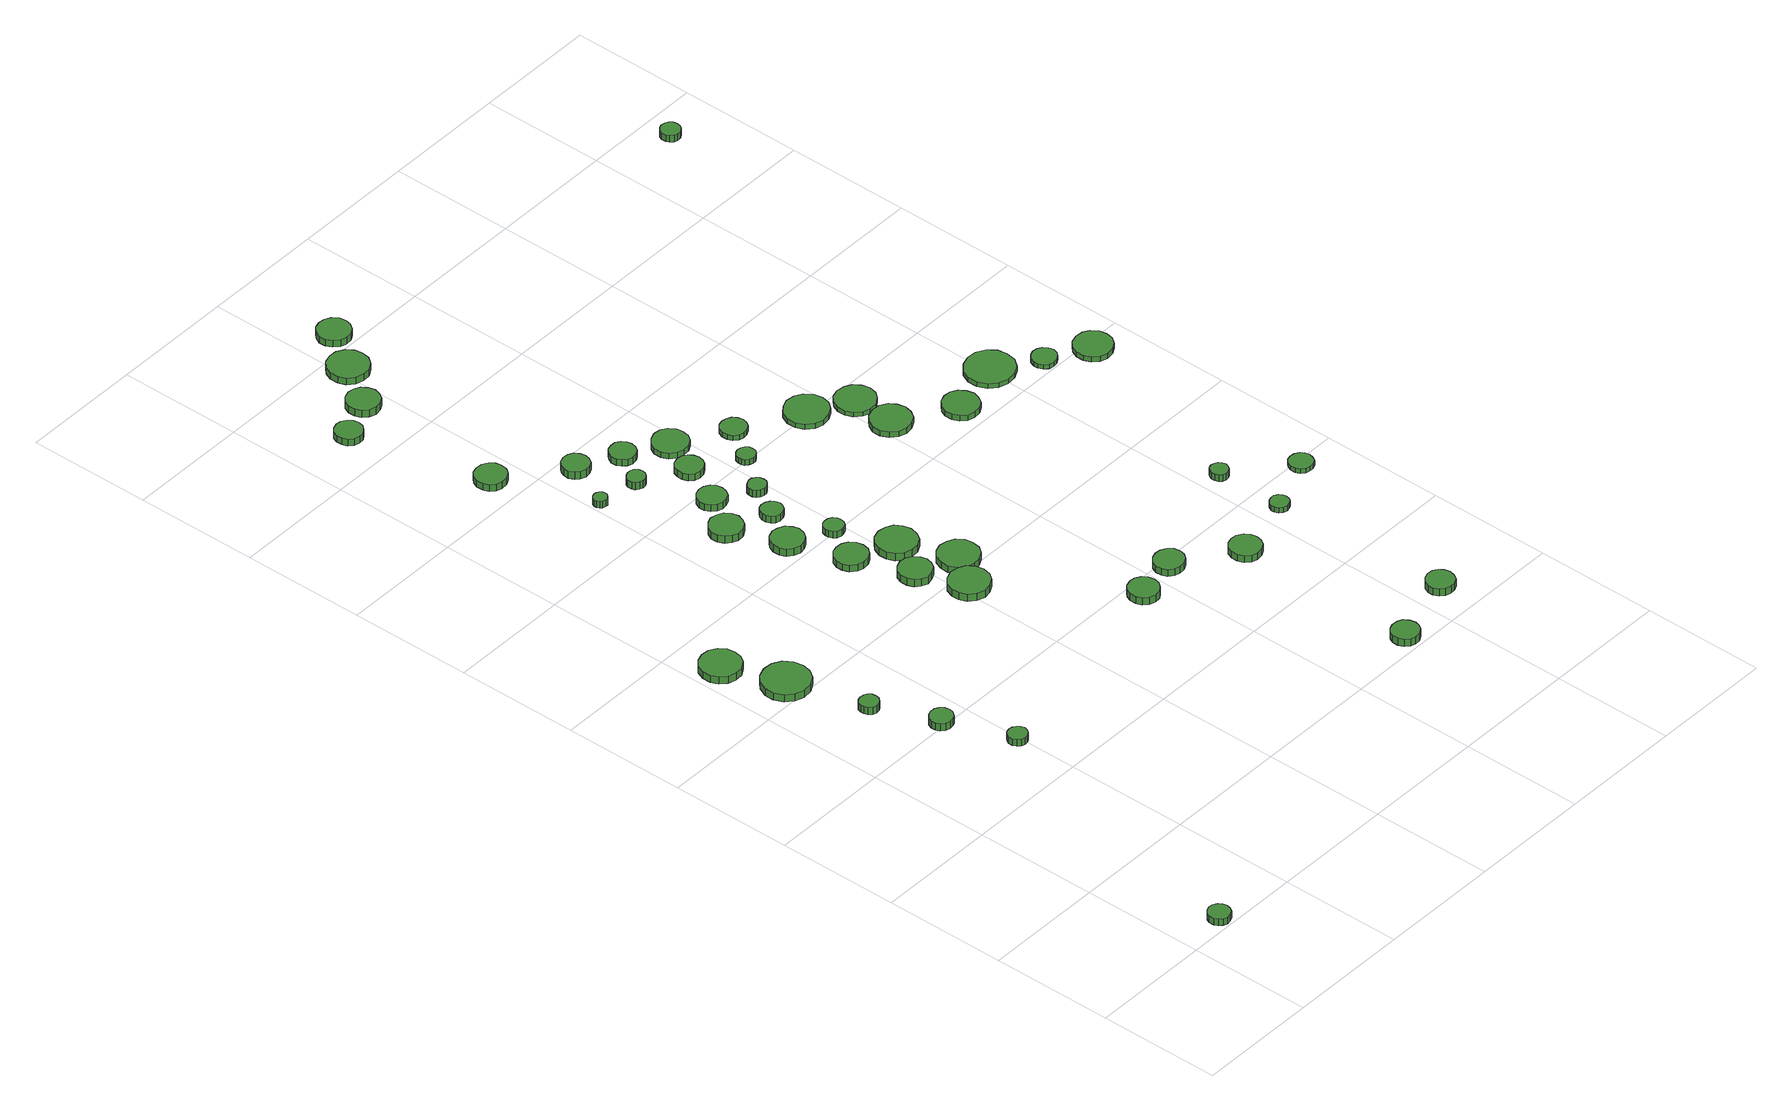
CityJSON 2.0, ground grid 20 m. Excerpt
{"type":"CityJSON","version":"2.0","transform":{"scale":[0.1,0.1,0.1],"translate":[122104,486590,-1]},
"CityObjects":{
"tree1":{"type":"SolitaryVegetationObject","attributes":{"function":"something"},"geometry":[{"type":"MultiSurface","lod":"1","boundaries":[[[0,1,2,3,4,5,6,7,8,9,10,11,12,13,14]],[[15,16,17,18,19,20,21,22,23,24,25,26,27,28,29]],[[0,29,28,1]],[[1,28,27,2]],[[2,27,26,3]],[[3,26,25,4]],[[4,25,24,5]],[[5,24,23,6]],[[6,23,22,7]],[[7,22,21,8]],[[8,21,20,9]],[[9,20,19,10]],[[10,19,18,11]],[[11,18,17,12]],[[12,17,16,13]],[[13,16,15,14]],[[14,15,29,0]]]}]},
"tree2":{"type":"SolitaryVegetationObject","attributes":{"function":"something"},"geometry":[{"type":"MultiSurface","lod":"1","boundaries":[[[30,31,32,33,34,35,36,37,38,39,40,41,42,43,44]],[[45,46,47,48,49,50,51,52,53,54,55,56,57,58,59]],[[30,59,58,31]],[[31,58,57,32]],[[32,57,56,33]],[[33,56,55,34]],[[34,55,54,35]],[[35,54,53,36]],[[36,53,52,37]],[[37,52,51,38]],[[38,51,50,39]],[[39,50,49,40]],[[40,49,48,41]],[[41,48,47,42]],[[42,47,46,43]],[[43,46,45,44]],[[44,45,59,30]]]}]},
"tree3":{"type":"SolitaryVegetationObject","attributes":{"function":"something"},"geometry":[{"type":"MultiSurface","lod":"1","boundaries":[[[60,61,62,63,64,65,66,67,68,69,70,71,72,73,74]],[[75,76,77,78,79,80,81,82,83,84,85,86,87,88,89]],[[60,89,88,61]],[[61,88,87,62]],[[62,87,86,63]],[[63,86,85,64]],[[64,85,84,65]],[[65,84,83,66]],[[66,83,82,67]],[[67,82,81,68]],[[68,81,80,69]],[[69,80,79,70]],[[70,79,78,71]],[[71,78,77,72]],[[72,77,76,73]],[[73,76,75,74]],[[74,75,89,60]]]}]},
"tree4":{"type":"SolitaryVegetationObject","attributes":{"function":"something"},"geometry":[{"type":"MultiSurface","lod":"1","boundaries":[[[90,91,92,93,94,95,96,97,98,99,100,101,102,103,104]],[[105,106,107,108,109,110,111,112,113,114,115,116,117,118,119]],[[90,119,118,91]],[[91,118,117,92]],[[92,117,116,93]],[[93,116,115,94]],[[94,115,114,95]],[[95,114,113,96]],[[96,113,112,97]],[[97,112,111,98]],[[98,111,110,99]],[[99,110,109,100]],[[100,109,108,101]],[[101,108,107,102]],[[102,107,106,103]],[[103,106,105,104]],[[104,105,119,90]]]}]},
"tree5":{"type":"SolitaryVegetationObject","attributes":{"function":"something"},"geometry":[{"type":"MultiSurface","lod":"1","boundaries":[[[120,121,122,123,124,125,126,127,128,129,130,131,132,133,134]],[[135,136,137,138,139,140,141,142,143,144,145,146,147,148,149]],[[120,149,148,121]],[[121,148,147,122]],[[122,147,146,123]],[[123,146,145,124]],[[124,145,144,125]],[[125,144,143,126]],[[126,143,142,127]],[[127,142,141,128]],[[128,141,140,129]],[[129,140,139,130]],[[130,139,138,131]],[[131,138,137,132]],[[132,137,136,133]],[[133,136,135,134]],[[134,135,149,120]]]}]},
"tree6":{"type":"SolitaryVegetationObject","attributes":{"function":"something"},"geometry":[{"type":"MultiSurface","lod":"1","boundaries":[[[150,151,152,153,154,155,156,157,158,159,160,161,162,163,164]],[[165,166,167,168,169,170,171,172,173,174,175,176,177,178,179]],[[150,179,178,151]],[[151,178,177,152]],[[152,177,176,153]],[[153,176,175,154]],[[154,175,174,155]],[[155,174,173,156]],[[156,173,172,157]],[[157,172,171,158]],[[158,171,170,159]],[[159,170,169,160]],[[160,169,168,161]],[[161,168,167,162]],[[162,167,166,163]],[[163,166,165,164]],[[164,165,179,150]]]}]},
"tree7":{"type":"SolitaryVegetationObject","attributes":{"function":"something"},"geometry":[{"type":"MultiSurface","lod":"1","boundaries":[[[180,181,182,183,184,185,186,187,188,189,190,191,192,193,194]],[[195,196,197,198,199,200,201,202,203,204,205,206,207,208,209]],[[180,209,208,181]],[[181,208,207,182]],[[182,207,206,183]],[[183,206,205,184]],[[184,205,204,185]],[[185,204,203,186]],[[186,203,202,187]],[[187,202,201,188]],[[188,201,200,189]],[[189,200,199,190]],[[190,199,198,191]],[[191,198,197,192]],[[192,197,196,193]],[[193,196,195,194]],[[194,195,209,180]]]}]},
"tree8":{"type":"SolitaryVegetationObject","attributes":{"function":"something"},"geometry":[{"type":"MultiSurface","lod":"1","boundaries":[[[210,211,212,213,214,215,216,217,218,219,220,221,222,223,224]],[[225,226,227,228,229,230,231,232,233,234,235,236,237,238,239]],[[210,239,238,211]],[[211,238,237,212]],[[212,237,236,213]],[[213,236,235,214]],[[214,235,234,215]],[[215,234,233,216]],[[216,233,232,217]],[[217,232,231,218]],[[218,231,230,219]],[[219,230,229,220]],[[220,229,228,221]],[[221,228,227,222]],[[222,227,226,223]],[[223,226,225,224]],[[224,225,239,210]]]}]},
"tree9":{"type":"SolitaryVegetationObject","attributes":{"function":"something"},"geometry":[{"type":"MultiSurface","lod":"1","boundaries":[[[240,241,242,243,244,245,246,247,248,249,250,251,252,253,254]],[[255,256,257,258,259,260,261,262,263,264,265,266,267,268,269]],[[240,269,268,241]],[[241,268,267,242]],[[242,267,266,243]],[[243,266,265,244]],[[244,265,264,245]],[[245,264,263,246]],[[246,263,262,247]],[[247,262,261,248]],[[248,261,260,249]],[[249,260,259,250]],[[250,259,258,251]],[[251,258,257,252]],[[252,257,256,253]],[[253,256,255,254]],[[254,255,269,240]]]}]},
"tree10":{"type":"SolitaryVegetationObject","attributes":{"function":"something"},"geometry":[{"type":"MultiSurface","lod":"1","boundaries":[[[270,271,272,273,274,275,276,277,278,279,280,281,282,283,284]],[[285,286,287,288,289,290,291,292,293,294,295,296,297,298,299]],[[270,299,298,271]],[[271,298,297,272]],[[272,297,296,273]],[[273,296,295,274]],[[274,295,294,275]],[[275,294,293,276]],[[276,293,292,277]],[[277,292,291,278]],[[278,291,290,279]],[[279,290,289,280]],[[280,289,288,281]],[[281,288,287,282]],[[282,287,286,283]],[[283,286,285,284]],[[284,285,299,270]]]}]},
"tree11":{"type":"SolitaryVegetationObject","attributes":{"function":"something"},"geometry":[{"type":"MultiSurface","lod":"1","boundaries":[[[300,301,302,303,304,305,306,307,308,309,310,311,312,313,314]],[[315,316,317,318,319,320,321,322,323,324,325,326,327,328,329]],[[300,329,328,301]],[[301,328,327,302]],[[302,327,326,303]],[[303,326,325,304]],[[304,325,324,305]],[[305,324,323,306]],[[306,323,322,307]],[[307,322,321,308]],[[308,321,320,309]],[[309,320,319,310]],[[310,319,318,311]],[[311,318,317,312]],[[312,317,316,313]],[[313,316,315,314]],[[314,315,329,300]]]}]},
"tree12":{"type":"SolitaryVegetationObject","attributes":{"function":"something"},"geometry":[{"type":"MultiSurface","lod":"1","boundaries":[[[330,331,332,333,334,335,336,337,338,339,340,341,342,343,344]],[[345,346,347,348,349,350,351,352,353,354,355,356,357,358,359]],[[330,359,358,331]],[[331,358,357,332]],[[332,357,356,333]],[[333,356,355,334]],[[334,355,354,335]],[[335,354,353,336]],[[336,353,352,337]],[[337,352,351,338]],[[338,351,350,339]],[[339,350,349,340]],[[340,349,348,341]],[[341,348,347,342]],[[342,347,346,343]],[[343,346,345,344]],[[344,345,359,330]]]}]},
"tree13":{"type":"SolitaryVegetationObject","attributes":{"function":"something"},"geometry":[{"type":"MultiSurface","lod":"1","boundaries":[[[360,361,362,363,364,365,366,367,368,369,370,371,372,373,374]],[[375,376,377,378,379,380,381,382,383,384,385,386,387,388,389]],[[360,389,388,361]],[[361,388,387,362]],[[362,387,386,363]],[[363,386,385,364]],[[364,385,384,365]],[[365,384,383,366]],[[366,383,382,367]],[[367,382,381,368]],[[368,381,380,369]],[[369,380,379,370]],[[370,379,378,371]],[[371,378,377,372]],[[372,377,376,373]],[[373,376,375,374]],[[374,375,389,360]]]}]},
"tree14":{"type":"SolitaryVegetationObject","attributes":{"function":"something"},"geometry":[{"type":"MultiSurface","lod":"1","boundaries":[[[390,391,392,393,394,395,396,397,398,399,400,401,402,403,404]],[[405,406,407,408,409,410,411,412,413,414,415,416,417,418,419]],[[390,419,418,391]],[[391,418,417,392]],[[392,417,416,393]],[[393,416,415,394]],[[394,415,414,395]],[[395,414,413,396]],[[396,413,412,397]],[[397,412,411,398]],[[398,411,410,399]],[[399,410,409,400]],[[400,409,408,401]],[[401,408,407,402]],[[402,407,406,403]],[[403,406,405,404]],[[404,405,419,390]]]}]},
"tree15":{"type":"SolitaryVegetationObject","attributes":{"function":"something"},"geometry":[{"type":"MultiSurface","lod":"1","boundaries":[[[420,421,422,423,424,425,426,427,428,429,430,431,432,433,434]],[[435,436,437,438,439,440,441,442,443,444,445,446,447,448,449]],[[420,449,448,421]],[[421,448,447,422]],[[422,447,446,423]],[[423,446,445,424]],[[424,445,444,425]],[[425,444,443,426]],[[426,443,442,427]],[[427,442,441,428]],[[428,441,440,429]],[[429,440,439,430]],[[430,439,438,431]],[[431,438,437,432]],[[432,437,436,433]],[[433,436,435,434]],[[434,435,449,420]]]}]},
"tree16":{"type":"SolitaryVegetationObject","attributes":{"function":"something"},"geometry":[{"type":"MultiSurface","lod":"1","boundaries":[[[450,451,452,453,454,455,456,457,458,459,460,461,462,463,464]],[[465,466,467,468,469,470,471,472,473,474,475,476,477,478,479]],[[450,479,478,451]],[[451,478,477,452]],[[452,477,476,453]],[[453,476,475,454]],[[454,475,474,455]],[[455,474,473,456]],[[456,473,472,457]],[[457,472,471,458]],[[458,471,470,459]],[[459,470,469,460]],[[460,469,468,461]],[[461,468,467,462]],[[462,467,466,463]],[[463,466,465,464]],[[464,465,479,450]]]}]},
"tree17":{"type":"SolitaryVegetationObject","attributes":{"function":"something"},"geometry":[{"type":"MultiSurface","lod":"1","boundaries":[[[480,481,482,483,484,485,486,487,488,489,490,491,492,493,494]],[[495,496,497,498,499,500,501,502,503,504,505,506,507,508,509]],[[480,509,508,481]],[[481,508,507,482]],[[482,507,506,483]],[[483,506,505,484]],[[484,505,504,485]],[[485,504,503,486]],[[486,503,502,487]],[[487,502,501,488]],[[488,501,500,489]],[[489,500,499,490]],[[490,499,498,491]],[[491,498,497,492]],[[492,497,496,493]],[[493,496,495,494]],[[494,495,509,480]]]}]},
"tree18":{"type":"SolitaryVegetationObject","attributes":{"function":"something"},"geometry":[{"type":"MultiSurface","lod":"1","boundaries":[[[510,511,512,513,514,515,516,517,518,519,520,521,522,523,524]],[[525,526,527,528,529,530,531,532,533,534,535,536,537,538,539]],[[510,539,538,511]],[[511,538,537,512]],[[512,537,536,513]],[[513,536,535,514]],[[514,535,534,515]],[[515,534,533,516]],[[516,533,532,517]],[[517,532,531,518]],[[518,531,530,519]],[[519,530,529,520]],[[520,529,528,521]],[[521,528,527,522]],[[522,527,526,523]],[[523,526,525,524]],[[524,525,539,510]]]}]},
"tree19":{"type":"SolitaryVegetationObject","attributes":{"function":"something"},"geometry":[{"type":"MultiSurface","lod":"1","boundaries":[[[540,541,542,543,544,545,546,547,548,549,550,551,552,553,554]],[[555,556,557,558,559,560,561,562,563,564,565,566,567,568,569]],[[540,569,568,541]],[[541,568,567,542]],[[542,567,566,543]],[[543,566,565,544]],[[544,565,564,545]],[[545,564,563,546]],[[546,563,562,547]],[[547,562,561,548]],[[548,561,560,549]],[[549,560,559,550]],[[550,559,558,551]],[[551,558,557,552]],[[552,557,556,553]],[[553,556,555,554]],[[554,555,569,540]]]}]},
"tree20":{"type":"SolitaryVegetationObject","attributes":{"function":"something"},"geometry":[{"type":"MultiSurface","lod":"1","boundaries":[[[570,571,572,573,574,575,576,577,578,579,580,581,582,583,584]],[[585,586,587,588,589,590,591,592,593,594,595,596,597,598,599]],[[570,599,598,571]],[[571,598,597,572]],[[572,597,596,573]],[[573,596,595,574]],[[574,595,594,575]],[[575,594,593,576]],[[576,593,592,577]],[[577,592,591,578]],[[578,591,590,579]],[[579,590,589,580]],[[580,589,588,581]],[[581,588,587,582]],[[582,587,586,583]],[[583,586,585,584]],[[584,585,599,570]]]}]},
"tree21":{"type":"SolitaryVegetationObject","attributes":{"function":"something"},"geometry":[{"type":"MultiSurface","lod":"1","boundaries":[[[600,601,602,603,604,605,606,607,608,609,610,611,612,613,614]],[[615,616,617,618,619,620,621,622,623,624,625,626,627,628,629]],[[600,629,628,601]],[[601,628,627,602]],[[602,627,626,603]],[[603,626,625,604]],[[604,625,624,605]],[[605,624,623,606]],[[606,623,622,607]],[[607,622,621,608]],[[608,621,620,609]],[[609,620,619,610]],[[610,619,618,611]],[[611,618,617,612]],[[612,617,616,613]],[[613,616,615,614]],[[614,615,629,600]]]}]},
"tree22":{"type":"SolitaryVegetationObject","attributes":{"function":"something"},"geometry":[{"type":"MultiSurface","lod":"1","boundaries":[[[630,631,632,633,634,635,636,637,638,639,640,641,642,643,644]],[[645,646,647,648,649,650,651,652,653,654,655,656,657,658,659]],[[630,659,658,631]],[[631,658,657,632]],[[632,657,656,633]],[[633,656,655,634]],[[634,655,654,635]],[[635,654,653,636]],[[636,653,652,637]],[[637,652,651,638]],[[638,651,650,639]],[[639,650,649,640]],[[640,649,648,641]],[[641,648,647,642]],[[642,647,646,643]],[[643,646,645,644]],[[644,645,659,630]]]}]},
"tree23":{"type":"SolitaryVegetationObject","attributes":{"function":"something"},"geometry":[{"type":"MultiSurface","lod":"1","boundaries":[[[660,661,662,663,664,665,666,667,668,669,670,671,672,673,674]],[[675,676,677,678,679,680,681,682,683,684,685,686,687,688,689]],[[660,689,688,661]],[[661,688,687,662]],[[662,687,686,663]],[[663,686,685,664]],[[664,685,684,665]],[[665,684,683,666]],[[666,683,682,667]],[[667,682,681,668]],[[668,681,680,669]],[[669,680,679,670]],[[670,679,678,671]],[[671,678,677,672]],[[672,677,676,673]],[[673,676,675,674]],[[674,675,689,660]]]}]},
"tree24":{"type":"SolitaryVegetationObject","attributes":{"function":"something"},"geometry":[{"type":"MultiSurface","lod":"1","boundaries":[[[690,691,692,693,694,695,696,697,698,699,700,701,702,703,704]],[[705,706,707,708,709,710,711,712,713,714,715,716,717,718,719]],[[690,719,718,691]],[[691,718,717,692]],[[692,717,716,693]],[[693,716,715,694]],[[694,715,714,695]],[[695,714,713,696]],[[696,713,712,697]],[[697,712,711,698]],[[698,711,710,699]],[[699,710,709,700]],[[700,709,708,701]],[[701,708,707,702]],[[702,707,706,703]],[[703,706,705,704]],[[704,705,719,690]]]}]},
"tree25":{"type":"SolitaryVegetationObject","attributes":{"function":"something"},"geometry":[{"type":"MultiSurface","lod":"1","boundaries":[[[720,721,722,723,724,725,726,727,728,729,730,731,732,733,734]],[[735,736,737,738,739,740,741,742,743,744,745,746,747,748,749]],[[720,749,748,721]],[[721,748,747,722]],[[722,747,746,723]],[[723,746,745,724]],[[724,745,744,725]],[[725,744,743,726]],[[726,743,742,727]],[[727,742,741,728]],[[728,741,740,729]],[[729,740,739,730]],[[730,739,738,731]],[[731,738,737,732]],[[732,737,736,733]],[[733,736,735,734]],[[734,735,749,720]]]}]},
"tree26":{"type":"SolitaryVegetationObject","attributes":{"function":"something"},"geometry":[{"type":"MultiSurface","lod":"1","boundaries":[[[750,751,752,753,754,755,756,757,758,759,760,761,762,763,764]],[[765,766,767,768,769,770,771,772,773,774,775,776,777,778,779]],[[750,779,778,751]],[[751,778,777,752]],[[752,777,776,753]],[[753,776,775,754]],[[754,775,774,755]],[[755,774,773,756]],[[756,773,772,757]],[[757,772,771,758]],[[758,771,770,759]],[[759,770,769,760]],[[760,769,768,761]],[[761,768,767,762]],[[762,767,766,763]],[[763,766,765,764]],[[764,765,779,750]]]}]},
"tree27":{"type":"SolitaryVegetationObject","attributes":{"function":"something"},"geometry":[{"type":"MultiSurface","lod":"1","boundaries":[[[780,781,782,783,784,785,786,787,788,789,790,791,792,793,794]],[[795,796,797,798,799,800,801,802,803,804,805,806,807,808,809]],[[780,809,808,781]],[[781,808,807,782]],[[782,807,806,783]],[[783,806,805,784]],[[784,805,804,785]],[[785,804,803,786]],[[786,803,802,787]],[[787,802,801,788]],[[788,801,800,789]],[[789,800,799,790]],[[790,799,798,791]],[[791,798,797,792]],[[792,797,796,793]],[[793,796,795,794]],[[794,795,809,780]]]}]},
"tree28":{"type":"SolitaryVegetationObject","attributes":{"function":"something"},"geometry":[{"type":"MultiSurface","lod":"1","boundaries":[[[810,811,812,813,814,815,816,817,818,819,820,821,822,823,824]],[[825,826,827,828,829,830,831,832,833,834,835,836,837,838,839]],[[810,839,838,811]],[[811,838,837,812]],[[812,837,836,813]],[[813,836,835,814]],[[814,835,834,815]],[[815,834,833,816]],[[816,833,832,817]],[[817,832,831,818]],[[818,831,830,819]],[[819,830,829,820]],[[820,829,828,821]],[[821,828,827,822]],[[822,827,826,823]],[[823,826,825,824]],[[824,825,839,810]]]}]},
"tree29":{"type":"SolitaryVegetationObject","attributes":{"function":"something"},"geometry":[{"type":"MultiSurface","lod":"1","boundaries":[[[840,841,842,843,844,845,846,847,848,849,850,851,852,853,854]],[[855,856,857,858,859,860,861,862,863,864,865,866,867,868,869]],[[840,869,868,841]],[[841,868,867,842]],[[842,867,866,843]],[[843,866,865,844]],[[844,865,864,845]],[[845,864,863,846]],[[846,863,862,847]],[[847,862,861,848]],[[848,861,860,849]],[[849,860,859,850]],[[850,859,858,851]],[[851,858,857,852]],[[852,857,856,853]],[[853,856,855,854]],[[854,855,869,840]]]}]},
"tree30":{"type":"SolitaryVegetationObject","attributes":{"function":"something"},"geometry":[{"type":"MultiSurface","lod":"1","boundaries":[[[870,871,872,873,874,875,876,877,878,879,880,881,882,883,884]],[[885,886,887,888,889,890,891,892,893,894,895,896,897,898,899]],[[870,899,898,871]],[[871,898,897,872]],[[872,897,896,873]],[[873,896,895,874]],[[874,895,894,875]],[[875,894,893,876]],[[876,893,892,877]],[[877,892,891,878]],[[878,891,890,879]],[[879,890,889,880]],[[880,889,888,881]],[[881,888,887,882]],[[882,887,886,883]],[[883,886,885,884]],[[884,885,899,870]]]}]},
"tree31":{"type":"SolitaryVegetationObject","attributes":{"function":"something"},"geometry":[{"type":"MultiSurface","lod":"1","boundaries":[[[900,901,902,903,904,905,906,907,908,909,910,911,912,913,914]],[[915,916,917,918,919,920,921,922,923,924,925,926,927,928,929]],[[900,929,928,901]],[[901,928,927,902]],[[902,927,926,903]],[[903,926,925,904]],[[904,925,924,905]],[[905,924,923,906]],[[906,923,922,907]],[[907,922,921,908]],[[908,921,920,909]],[[909,920,919,910]],[[910,919,918,911]],[[911,918,917,912]],[[912,917,916,913]],[[913,916,915,914]],[[914,915,929,900]]]}]},
"tree32":{"type":"SolitaryVegetationObject","attributes":{"function":"something"},"geometry":[{"type":"MultiSurface","lod":"1","boundaries":[[[930,931,932,933,934,935,936,937,938,939,940,941,942,943,944]],[[945,946,947,948,949,950,951,952,953,954,955,956,957,958,959]],[[930,959,958,931]],[[931,958,957,932]],[[932,957,956,933]],[[933,956,955,934]],[[934,955,954,935]],[[935,954,953,936]],[[936,953,952,937]],[[937,952,951,938]],[[938,951,950,939]],[[939,950,949,940]],[[940,949,948,941]],[[941,948,947,942]],[[942,947,946,943]],[[943,946,945,944]],[[944,945,959,930]]]}]},
"tree33":{"type":"SolitaryVegetationObject","attributes":{"function":"something"},"geometry":[{"type":"MultiSurface","lod":"1","boundaries":[[[960,961,962,963,964,965,966,967,968,969,970,971,972,973,974]],[[975,976,977,978,979,980,981,982,983,984,985,986,987,988,989]],[[960,989,988,961]],[[961,988,987,962]],[[962,987,986,963]],[[963,986,985,964]],[[964,985,984,965]],[[965,984,983,966]],[[966,983,982,967]],[[967,982,981,968]],[[968,981,980,969]],[[969,980,979,970]],[[970,979,978,971]],[[971,978,977,972]],[[972,977,976,973]],[[973,976,975,974]],[[974,975,989,960]]]}]},
"tree34":{"type":"SolitaryVegetationObject","attributes":{"function":"something"},"geometry":[{"type":"MultiSurface","lod":"1","boundaries":[[[990,991,992,993,994,995,996,997,998,999,1000,1001,1002,1003,1004]],[[1005,1006,1007,1008,1009,1010,1011,1012,1013,1014,1015,1016,1017,1018,1019]],[[990,1019,1018,991]],[[991,1018,1017,992]],[[992,1017,1016,993]],[[993,1016,1015,994]],[[994,1015,1014,995]],[[995,1014,1013,996]],[[996,1013,1012,997]],[[997,1012,1011,998]],[[998,1011,1010,999]],[[999,1010,1009,1000]],[[1000,1009,1008,1001]],[[1001,1008,1007,1002]],[[1002,1007,1006,1003]],[[1003,1006,1005,1004]],[[1004,1005,1019,990]]]}]},
"tree35":{"type":"SolitaryVegetationObject","attributes":{"function":"something"},"geometry":[{"type":"MultiSurface","lod":"1","boundaries":[[[1020,1021,1022,1023,1024,1025,1026,1027,1028,1029,1030,1031,1032,1033,1034]],[[1035,1036,1037,1038,1039,1040,1041,1042,1043,1044,1045,1046,1047,1048,1049]],[[1020,1049,1048,1021]],[[1021,1048,1047,1022]],[[1022,1047,1046,1023]],[[1023,1046,1045,1024]],[[1024,1045,1044,1025]],[[1025,1044,1043,1026]],[[1026,1043,1042,1027]],[[1027,1042,1041,1028]],[[1028,1041,1040,1029]],[[1029,1040,1039,1030]],[[1030,1039,1038,1031]],[[1031,1038,1037,1032]],[[1032,1037,1036,1033]],[[1033,1036,1035,1034]],[[1034,1035,1049,1020]]]}]},
"tree36":{"type":"SolitaryVegetationObject","attributes":{"function":"something"},"geometry":[{"type":"MultiSurface","lod":"1","boundaries":[[[1050,1051,1052,1053,1054,1055,1056,1057,1058,1059,1060,1061,1062,1063,1064]],[[1065,1066,1067,1068,1069,1070,1071,1072,1073,1074,1075,1076,1077,1078,1079]],[[1050,1079,1078,1051]],[[1051,1078,1077,1052]],[[1052,1077,1076,1053]],[[1053,1076,1075,1054]],[[1054,1075,1074,1055]],[[1055,1074,1073,1056]],[[1056,1073,1072,1057]],[[1057,1072,1071,1058]],[[1058,1071,1070,1059]],[[1059,1070,1069,1060]],[[1060,1069,1068,1061]],[[1061,1068,1067,1062]],[[1062,1067,1066,1063]],[[1063,1066,1065,1064]],[[1064,1065,1079,1050]]]}]},
"tree37":{"type":"SolitaryVegetationObject","attributes":{"function":"something"},"geometry":[{"type":"MultiSurface","lod":"1","boundaries":[[[1080,1081,1082,1083,1084,1085,1086,1087,1088,1089,1090,1091,1092,1093,1094]],[[1095,1096,1097,1098,1099,1100,1101,1102,1103,1104,1105,1106,1107,1108,1109]],[[1080,1109,1108,1081]],[[1081,1108,1107,1082]],[[1082,1107,1106,1083]],[[1083,1106,1105,1084]],[[1084,1105,1104,1085]],[[1085,1104,1103,1086]],[[1086,1103,1102,1087]],[[1087,1102,1101,1088]],[[1088,1101,1100,1089]],[[1089,1100,1099,1090]],[[1090,1099,1098,1091]],[[1091,1098,1097,1092]],[[1092,1097,1096,1093]],[[1093,1096,1095,1094]],[[1094,1095,1109,1080]]]}]},
"tree38":{"type":"SolitaryVegetationObject","attributes":{"function":"something"},"geometry":[{"type":"MultiSurface","lod":"1","boundaries":[[[1110,1111,1112,1113,1114,1115,1116,1117,1118,1119,1120,1121,1122,1123,1124]],[[1125,1126,1127,1128,1129,1130,1131,1132,1133,1134,1135,1136,1137,1138,1139]],[[1110,1139,1138,1111]],[[1111,1138,1137,1112]],[[1112,1137,1136,1113]],[[1113,1136,1135,1114]],[[1114,1135,1134,1115]],[[1115,1134,1133,1116]],[[1116,1133,1132,1117]],[[1117,1132,1131,1118]],[[1118,1131,1130,1119]],[[1119,1130,1129,1120]],[[1120,1129,1128,1121]],[[1121,1128,1127,1122]],[[1122,1127,1126,1123]],[[1123,1126,1125,1124]],[[1124,1125,1139,1110]]]}]},
"tree39":{"type":"SolitaryVegetationObject","attributes":{"function":"something"},"geometry":[{"type":"MultiSurface","lod":"1","boundaries":[[[1140,1141,1142,1143,1144,1145,1146,1147,1148,1149,1150,1151,1152,1153,1154]],[[1155,1156,1157,1158,1159,1160,1161,1162,1163,1164,1165,1166,1167,1168,1169]],[[1140,1169,1168,1141]],[[1141,1168,1167,1142]],[[1142,1167,1166,1143]],[[1143,1166,1165,1144]],[[1144,1165,1164,1145]],[[1145,1164,1163,1146]],[[1146,1163,1162,1147]],[[1147,1162,1161,1148]],[[1148,1161,1160,1149]],[[1149,1160,1159,1150]],[[1150,1159,1158,1151]],[[1151,1158,1157,1152]],[[1152,1157,1156,1153]],[[1153,1156,1155,1154]],[[1154,1155,1169,1140]]]}]},
"tree40":{"type":"SolitaryVegetationObject","attributes":{"function":"something"},"geometry":[{"type":"MultiSurface","lod":"1","boundaries":[[[1170,1171,1172,1173,1174,1175,1176,1177,1178,1179,1180,1181,1182,1183,1184]],[[1185,1186,1187,1188,1189,1190,1191,1192,1193,1194,1195,1196,1197,1198,1199]],[[1170,1199,1198,1171]],[[1171,1198,1197,1172]],[[1172,1197,1196,1173]],[[1173,1196,1195,1174]],[[1174,1195,1194,1175]],[[1175,1194,1193,1176]],[[1176,1193,1192,1177]],[[1177,1192,1191,1178]],[[1178,1191,1190,1179]],[[1179,1190,1189,1180]],[[1180,1189,1188,1181]],[[1181,1188,1187,1182]],[[1182,1187,1186,1183]],[[1183,1186,1185,1184]],[[1184,1185,1199,1170]]]}]},
"tree41":{"type":"SolitaryVegetationObject","attributes":{"function":"something"},"geometry":[{"type":"MultiSurface","lod":"1","boundaries":[[[1200,1201,1202,1203,1204,1205,1206,1207,1208,1209,1210,1211,1212,1213,1214]],[[1215,1216,1217,1218,1219,1220,1221,1222,1223,1224,1225,1226,1227,1228,1229]],[[1200,1229,1228,1201]],[[1201,1228,1227,1202]],[[1202,1227,1226,1203]],[[1203,1226,1225,1204]],[[1204,1225,1224,1205]],[[1205,1224,1223,1206]],[[1206,1223,1222,1207]],[[1207,1222,1221,1208]],[[1208,1221,1220,1209]],[[1209,1220,1219,1210]],[[1210,1219,1218,1211]],[[1211,1218,1217,1212]],[[1212,1217,1216,1213]],[[1213,1216,1215,1214]],[[1214,1215,1229,1200]]]}]},
"tree42":{"type":"SolitaryVegetationObject","attributes":{"function":"something"},"geometry":[{"type":"MultiSurface","lod":"1","boundaries":[[[1230,1231,1232,1233,1234,1235,1236,1237,1238,1239,1240,1241,1242,1243,1244]],[[1245,1246,1247,1248,1249,1250,1251,1252,1253,1254,1255,1256,1257,1258,1259]],[[1230,1259,1258,1231]],[[1231,1258,1257,1232]],[[1232,1257,1256,1233]],[[1233,1256,1255,1234]],[[1234,1255,1254,1235]],[[1235,1254,1253,1236]],[[1236,1253,1252,1237]],[[1237,1252,1251,1238]],[[1238,1251,1250,1239]],[[1239,1250,1249,1240]],[[1240,1249,1248,1241]],[[1241,1248,1247,1242]],[[1242,1247,1246,1243]],[[1243,1246,1245,1244]],[[1244,1245,1259,1230]]]}]},
"tree43":{"type":"SolitaryVegetationObject","attributes":{"function":"something"},"geometry":[{"type":"MultiSurface","lod":"1","boundaries":[[[1260,1261,1262,1263,1264,1265,1266,1267,1268,1269,1270,1271,1272,1273,1274]],[[1275,1276,1277,1278,1279,1280,1281,1282,1283,1284,1285,1286,1287,1288,1289]],[[1260,1289,1288,1261]],[[1261,1288,1287,1262]],[[1262,1287,1286,1263]],[[1263,1286,1285,1264]],[[1264,1285,1284,1265]],[[1265,1284,1283,1266]],[[1266,1283,1282,1267]],[[1267,1282,1281,1268]],[[1268,1281,1280,1269]],[[1269,1280,1279,1270]],[[1270,1279,1278,1271]],[[1271,1278,1277,1272]],[[1272,1277,1276,1273]],[[1273,1276,1275,1274]],[[1274,1275,1289,1260]]]}]},
"tree44":{"type":"SolitaryVegetationObject","attributes":{"function":"something"},"geometry":[{"type":"MultiSurface","lod":"1","boundaries":[[[1290,1291,1292,1293,1294,1295,1296,1297,1298,1299,1300,1301,1302,1303,1304]],[[1305,1306,1307,1308,1309,1310,1311,1312,1313,1314,1315,1316,1317,1318,1319]],[[1290,1319,1318,1291]],[[1291,1318,1317,1292]],[[1292,1317,1316,1293]],[[1293,1316,1315,1294]],[[1294,1315,1314,1295]],[[1295,1314,1313,1296]],[[1296,1313,1312,1297]],[[1297,1312,1311,1298]],[[1298,1311,1310,1299]],[[1299,1310,1309,1300]],[[1300,1309,1308,1301]],[[1301,1308,1307,1302]],[[1302,1307,1306,1303]],[[1303,1306,1305,1304]],[[1304,1305,1319,1290]]]}]},
"tree45":{"type":"SolitaryVegetationObject","attributes":{"function":"something"},"geometry":[{"type":"MultiSurface","lod":"1","boundaries":[[[1320,1321,1322,1323,1324,1325,1326,1327,1328,1329,1330,1331,1332,1333,1334]],[[1335,1336,1337,1338,1339,1340,1341,1342,1343,1344,1345,1346,1347,1348,1349]],[[1320,1349,1348,1321]],[[1321,1348,1347,1322]],[[1322,1347,1346,1323]],[[1323,1346,1345,1324]],[[1324,1345,1344,1325]],[[1325,1344,1343,1326]],[[1326,1343,1342,1327]],[[1327,1342,1341,1328]],[[1328,1341,1340,1329]],[[1329,1340,1339,1330]],[[1330,1339,1338,1331]],[[1331,1338,1337,1332]],[[1332,1337,1336,1333]],[[1333,1336,1335,1334]],[[1334,1335,1349,1320]]]}]},
"tree46":{"type":"SolitaryVegetationObject","attributes":{"function":"something"},"geometry":[{"type":"MultiSurface","lod":"1","boundaries":[[[1350,1351,1352,1353,1354,1355,1356,1357,1358,1359,1360,1361,1362,1363,1364]],[[1365,1366,1367,1368,1369,1370,1371,1372,1373,1374,1375,1376,1377,1378,1379]],[[1350,1379,1378,1351]],[[1351,1378,1377,1352]],[[1352,1377,1376,1353]],[[1353,1376,1375,1354]],[[1354,1375,1374,1355]],[[1355,1374,1373,1356]],[[1356,1373,1372,1357]],[[1357,1372,1371,1358]],[[1358,1371,1370,1359]],[[1359,1370,1369,1360]],[[1360,1369,1368,1361]],[[1361,1368,1367,1362]],[[1362,1367,1366,1363]],[[1363,1366,1365,1364]],[[1364,1365,1379,1350]]]}]}
},
"vertices":[
[95,22,18],[93,29,18],[89,35,18],[82,39,18],[75,40,18],[68,37,18],[63,32,18],[60,26,18],[60,18,18],[63,12,18],[68,7,18],[75,4,18],[82,5,18],[89,9,18],[93,15,18],[93,15,6],[89,9,6],[82,5,6],[75,4,6],[68,7,6],[63,12,6],[60,18,6],[60,26,6],[63,32,6],[68,37,6],[75,40,6],[82,39,6],[89,35,6],[93,29,6],[95,22,6],
[67,919,27],[65,932,27],[57,943,27],[45,950,27],[32,951,27],[19,947,27],[9,938,27],[4,926,27],[4,912,27],[9,900,27],[19,891,27],[32,887,27],[45,888,27],[57,895,27],[65,906,27],[65,906,14],[57,895,14],[45,888,14],[32,887,14],[19,891,14],[9,900,14],[4,912,14],[4,926,14],[9,938,14],[19,947,14],[32,951,14],[45,950,14],[57,943,14],[65,932,14],[67,919,14],
[107,825,27],[104,841,27],[95,854,27],[81,862,27],[65,863,27],[50,858,27],[39,848,27],[32,833,27],[32,818,27],[39,803,27],[50,793,27],[65,788,27],[81,789,27],[95,797,27],[104,810,27],[104,810,14],[95,797,14],[81,789,14],[65,788,14],[50,793,14],[39,803,14],[32,818,14],[32,833,14],[39,848,14],[50,858,14],[65,863,14],[81,862,14],[95,854,14],[104,841,14],[107,825,14],
[123,703,26],[122,709,26],[118,714,26],[113,717,26],[106,718,26],[100,716,26],[95,712,26],[93,706,26],[93,700,26],[95,694,26],[100,689,26],[106,687,26],[113,688,26],[118,691,26],[122,697,26],[122,697,13],[118,691,13],[113,688,13],[106,687,13],[100,689,13],[95,694,13],[93,700,13],[93,706,13],[95,712,13],[100,716,13],[106,718,13],[113,717,13],[118,714,13],[122,709,13],[123,703,13],
[165,600,29],[163,608,29],[158,614,29],[152,618,29],[144,618,29],[137,616,29],[131,611,29],[128,604,29],[128,596,29],[131,589,29],[137,584,29],[144,582,29],[152,583,29],[158,586,29],[163,593,29],[163,593,16],[158,586,16],[152,583,16],[144,582,16],[137,584,16],[131,589,16],[128,596,16],[128,604,16],[131,611,16],[137,616,16],[144,618,16],[152,618,16],[158,614,16],[163,608,16],[165,600,16],
[200,490,32],[198,496,32],[194,501,32],[189,504,32],[183,505,32],[176,503,32],[172,499,32],[169,493,32],[169,487,32],[172,481,32],[176,476,32],[183,474,32],[189,475,32],[194,478,32],[198,483,32],[198,483,20],[194,478,20],[189,475,20],[183,474,20],[176,476,20],[172,481,20],[169,487,20],[169,493,20],[172,499,20],[176,503,20],[183,505,20],[189,504,20],[194,501,20],[198,496,20],[200,490,20],
[172,1444,27],[170,1454,27],[164,1462,27],[155,1467,27],[144,1468,27],[134,1465,27],[127,1458,27],[123,1449,27],[123,1438,27],[127,1429,27],[134,1422,27],[144,1419,27],[155,1420,27],[164,1425,27],[170,1433,27],[170,1433,15],[164,1425,15],[155,1420,15],[144,1419,15],[134,1422,15],[127,1429,15],[123,1438,15],[123,1449,15],[127,1458,15],[134,1465,15],[144,1468,15],[155,1467,15],[164,1462,15],[170,1454,15],[172,1444,15],
[114,1662,27],[112,1671,27],[106,1678,27],[99,1683,27],[90,1684,27],[81,1681,27],[74,1675,27],[71,1667,27],[71,1658,27],[74,1649,27],[81,1643,27],[90,1640,27],[99,1641,27],[106,1646,27],[112,1653,27],[112,1653,15],[106,1646,15],[99,1641,15],[90,1640,15],[81,1643,15],[74,1649,15],[71,1658,15],[71,1667,15],[74,1675,15],[81,1681,15],[90,1684,15],[99,1683,15],[106,1678,15],[112,1671,15],[114,1662,15],
[221,1292,26],[220,1296,26],[217,1300,26],[213,1302,26],[209,1303,26],[204,1301,26],[201,1298,26],[199,1294,26],[199,1290,26],[201,1285,26],[204,1282,26],[209,1281,26],[213,1281,26],[217,1284,26],[220,1287,26],[220,1287,14],[217,1284,14],[213,1281,14],[209,1281,14],[204,1282,14],[201,1285,14],[199,1290,14],[199,1294,14],[201,1298,14],[204,1301,14],[209,1303,14],[213,1302,14],[217,1300,14],[220,1296,14],[221,1292,14],
[305,1114,26],[302,1125,26],[296,1134,26],[286,1139,26],[275,1141,26],[265,1137,26],[257,1130,26],[252,1120,26],[252,1109,26],[257,1099,26],[265,1092,26],[275,1088,26],[286,1089,26],[296,1095,26],[302,1104,26],[302,1104,13],[296,1095,13],[286,1089,13],[275,1088,13],[265,1092,13],[257,1099,13],[252,1109,13],[252,1120,13],[257,1130,13],[265,1137,13],[275,1141,13],[286,1139,13],[296,1134,13],[302,1125,13],[305,1114,13],
[339,1029,26],[336,1039,26],[330,1048,26],[320,1053,26],[310,1055,26],[299,1051,26],[291,1044,26],[287,1034,26],[287,1023,26],[291,1013,26],[299,1006,26],[310,1002,26],[320,1004,26],[330,1009,26],[336,1018,26],[336,1018,13],[330,1009,13],[320,1004,13],[310,1002,13],[299,1006,13],[291,1013,13],[287,1023,13],[287,1034,13],[291,1044,13],[299,1051,13],[310,1055,13],[320,1053,13],[330,1048,13],[336,1039,13],[339,1029,13],
[370,936,26],[368,947,26],[361,956,26],[352,961,26],[341,962,26],[331,959,26],[322,951,26],[318,941,26],[318,931,26],[322,921,26],[331,913,26],[341,910,26],[352,911,26],[361,916,26],[368,925,26],[368,925,14],[361,916,14],[352,911,14],[341,910,14],[331,913,14],[322,921,14],[318,931,14],[318,941,14],[322,951,14],[331,959,14],[341,962,14],[352,961,14],[361,956,14],[368,947,14],[370,936,14],
[404,845,27],[401,855,27],[395,864,27],[385,870,27],[374,871,27],[364,867,27],[356,860,27],[352,850,27],[352,839,27],[356,829,27],[364,822,27],[374,818,27],[385,820,27],[395,825,27],[401,834,27],[401,834,14],[395,825,14],[385,820,14],[374,818,14],[364,822,14],[356,829,14],[352,839,14],[352,850,14],[356,860,14],[364,867,14],[374,871,14],[385,870,14],[395,864,14],[401,855,14],[404,845,14],
[438,768,28],[435,781,28],[427,792,28],[415,798,28],[402,800,28],[389,795,28],[379,786,28],[374,774,28],[374,761,28],[379,749,28],[389,740,28],[402,735,28],[415,737,28],[427,744,28],[435,754,28],[435,754,15],[427,744,15],[415,737,15],[402,735,15],[389,740,15],[379,749,15],[374,761,15],[374,774,15],[379,786,15],[389,795,15],[402,800,15],[415,798,15],[427,792,15],[435,781,15],[438,768,15],
[269,1369,24],[267,1378,24],[262,1386,24],[254,1390,24],[245,1391,24],[236,1388,24],[230,1382,24],[226,1374,24],[226,1365,24],[230,1357,24],[236,1351,24],[245,1348,24],[254,1349,24],[262,1353,24],[267,1361,24],[267,1361,11],[262,1353,11],[254,1349,11],[245,1348,11],[236,1351,11],[230,1357,11],[226,1365,11],[226,1374,11],[230,1382,11],[236,1388,11],[245,1391,11],[254,1390,11],[262,1386,11],[267,1378,11],[269,1369,11],
[294,1284,25],[293,1290,25],[289,1295,25],[284,1298,25],[278,1298,25],[272,1296,25],[267,1292,25],[265,1287,25],[265,1280,25],[267,1275,25],[272,1271,25],[278,1269,25],[284,1270,25],[289,1273,25],[293,1278,25],[293,1278,12],[289,1273,12],[284,1270,12],[278,1269,12],[272,1271,12],[267,1275,12],[265,1280,12],[265,1287,12],[267,1292,12],[272,1296,12],[278,1298,12],[284,1298,12],[289,1295,12],[293,1290,12],[294,1284,12],
[184,1691,28],[181,1701,28],[175,1710,28],[166,1715,28],[155,1717,28],[144,1713,28],[136,1706,28],[132,1696,28],[132,1685,28],[136,1675,28],[144,1668,28],[155,1664,28],[166,1666,28],[175,1671,28],[181,1680,28],[181,1680,15],[175,1671,15],[166,1666,15],[155,1664,15],[144,1668,15],[136,1675,15],[132,1685,15],[132,1696,15],[136,1706,15],[144,1713,15],[155,1717,15],[166,1715,15],[175,1710,15],[181,1701,15],[184,1691,15],
[340,1174,24],[338,1184,24],[333,1191,24],[324,1196,24],[315,1197,24],[306,1194,24],[299,1188,24],[295,1179,24],[295,1170,24],[299,1161,24],[306,1155,24],[315,1152,24],[324,1153,24],[333,1157,24],[338,1165,24],[338,1165,12],[333,1157,12],[324,1153,12],[315,1152,12],[306,1155,12],[299,1161,12],[295,1170,12],[295,1179,12],[299,1188,12],[306,1194,12],[315,1197,12],[324,1196,12],[333,1191,12],[338,1184,12],[340,1174,12],
[366,1088,25],[364,1096,25],[360,1101,25],[354,1105,25],[346,1106,25],[339,1104,25],[334,1099,25],[331,1092,25],[331,1085,25],[334,1078,25],[339,1073,25],[346,1071,25],[354,1072,25],[360,1075,25],[364,1081,25],[364,1081,13],[360,1075,13],[354,1072,13],[346,1071,13],[339,1073,13],[334,1078,13],[331,1085,13],[331,1092,13],[334,1099,13],[339,1104,13],[346,1106,13],[354,1105,13],[360,1101,13],[364,1096,13],[366,1088,13],
[394,998,25],[393,1004,25],[389,1010,25],[383,1013,25],[377,1014,25],[370,1012,25],[365,1007,25],[363,1001,25],[363,995,25],[365,989,25],[370,984,25],[377,982,25],[383,983,25],[389,986,25],[393,992,25],[393,992,13],[389,986,13],[383,983,13],[377,982,13],[370,984,13],[365,989,13],[363,995,13],[363,1001,13],[365,1007,13],[370,1012,13],[377,1014,13],[383,1013,13],[389,1010,13],[393,1004,13],[394,998,13],
[443,908,25],[440,921,25],[433,932,25],[421,938,25],[408,940,25],[395,936,25],[385,927,25],[380,914,25],[380,901,25],[385,889,25],[395,880,25],[408,876,25],[421,877,25],[433,884,25],[440,895,25],[440,895,12],[433,884,12],[421,877,12],[408,876,12],[395,880,12],[385,889,12],[380,901,12],[380,914,12],[385,927,12],[395,936,12],[408,940,12],[421,938,12],[433,932,12],[440,921,12],[443,908,12],
[475,820,26],[473,833,26],[465,844,26],[453,850,26],[440,852,26],[427,848,26],[417,839,26],[412,826,26],[412,813,26],[417,801,26],[427,792,26],[440,788,26],[453,789,26],[465,796,26],[473,806,26],[473,806,14],[465,796,14],[453,789,14],[440,788,14],[427,792,14],[417,801,14],[412,813,14],[412,826,14],[417,839,14],[427,848,14],[440,852,14],[453,850,14],[465,844,14],[473,833,14],[475,820,14],
[333,1337,23],[331,1345,23],[326,1352,23],[319,1357,23],[310,1357,23],[302,1355,23],[296,1349,23],[292,1341,23],[292,1332,23],[296,1325,23],[302,1319,23],[310,1316,23],[319,1317,23],[326,1321,23],[331,1328,23],[331,1328,11],[326,1321,11],[319,1317,11],[310,1316,11],[302,1319,11],[296,1325,11],[292,1332,11],[292,1341,11],[296,1349,11],[302,1355,11],[310,1357,11],[319,1357,11],[326,1352,11],[331,1345,11],[333,1337,11],
[392,1140,25],[391,1147,25],[387,1151,25],[382,1155,25],[376,1155,25],[370,1153,25],[365,1149,25],[363,1144,25],[363,1137,25],[365,1132,25],[370,1128,25],[376,1126,25],[382,1126,25],[387,1130,25],[391,1134,25],[391,1134,12],[387,1130,12],[382,1126,12],[376,1126,12],[370,1128,12],[365,1132,12],[363,1137,12],[363,1144,12],[365,1149,12],[370,1153,12],[376,1155,12],[382,1155,12],[387,1151,12],[391,1147,12],[392,1140,12],
[575,565,31],[573,575,31],[567,583,31],[559,588,31],[549,589,31],[539,586,31],[532,579,31],[528,570,31],[528,560,31],[532,551,31],[539,544,31],[549,541,31],[559,542,31],[567,547,31],[573,555,31],[573,555,18],[567,547,18],[559,542,18],[549,541,18],[539,544,18],[532,551,18],[528,560,18],[528,570,18],[532,579,18],[539,586,18],[549,589,18],[559,588,18],[567,583,18],[573,575,18],[575,565,18],
[372,1244,23],[370,1253,23],[365,1260,23],[357,1265,23],[348,1266,23],[339,1263,23],[332,1257,23],[329,1249,23],[329,1240,23],[332,1231,23],[339,1225,23],[348,1222,23],[357,1223,23],[365,1228,23],[370,1235,23],[370,1235,11],[365,1228,11],[357,1223,11],[348,1222,11],[339,1225,11],[332,1231,11],[329,1240,11],[329,1249,11],[332,1257,11],[339,1263,11],[348,1266,11],[357,1265,11],[365,1260,11],[370,1253,11],[372,1244,11],
[234,1757,29],[232,1770,29],[224,1781,29],[212,1788,29],[199,1789,29],[186,1785,29],[176,1776,29],[171,1764,29],[171,1750,29],[176,1738,29],[186,1729,29],[199,1725,29],[212,1726,29],[224,1733,29],[232,1744,29],[232,1744,17],[224,1733,17],[212,1726,17],[199,1725,17],[186,1729,17],[176,1738,17],[171,1750,17],[171,1764,17],[176,1776,17],[186,1785,17],[199,1789,17],[212,1788,17],[224,1781,17],[232,1770,17],[234,1757,17],
[403,1301,21],[401,1312,21],[394,1322,21],[384,1328,21],[372,1329,21],[361,1325,21],[352,1317,21],[347,1307,21],[347,1295,21],[352,1284,21],[361,1276,21],[372,1273,21],[384,1274,21],[394,1280,21],[401,1289,21],[401,1289,11],[394,1280,11],[384,1274,11],[372,1273,11],[361,1276,11],[352,1284,11],[347,1295,11],[347,1307,11],[352,1317,11],[361,1325,11],[372,1329,11],[384,1328,11],[394,1322,11],[401,1312,11],[403,1301,11],
[438,1200,21],[437,1206,21],[433,1211,21],[428,1214,21],[422,1215,21],[416,1213,21],[411,1209,21],[409,1203,21],[409,1197,21],[411,1192,21],[416,1188,21],[422,1186,21],[428,1186,21],[433,1189,21],[437,1194,21],[437,1194,11],[433,1189,11],[428,1186,11],[422,1186,11],[416,1188,11],[411,1192,11],[409,1197,11],[409,1203,11],[411,1209,11],[416,1213,11],[422,1215,11],[428,1214,11],[433,1211,11],[437,1206,11],[438,1200,11],
[744,220,29],[742,229,29],[737,237,29],[729,241,29],[719,242,29],[711,239,29],[704,233,29],[700,225,29],[700,216,29],[704,207,29],[711,201,29],[719,198,29],[729,199,29],[737,204,29],[742,211,29],[742,211,16],[737,204,16],[729,199,16],[719,198,16],[711,201,16],[704,207,16],[700,216,16],[700,225,16],[704,233,16],[711,239,16],[719,242,16],[729,241,16],[737,237,16],[742,229,16],[744,220,16],
[273,1821,31],[271,1832,31],[264,1841,31],[255,1846,31],[244,1847,31],[234,1844,31],[226,1837,31],[221,1827,31],[221,1816,31],[226,1806,31],[234,1798,31],[244,1795,31],[255,1796,31],[264,1802,31],[271,1811,31],[271,1811,19],[264,1802,19],[255,1796,19],[244,1795,19],[234,1798,19],[226,1806,19],[221,1816,19],[221,1827,19],[226,1837,19],[234,1844,19],[244,1847,19],[255,1846,19],[264,1841,19],[271,1832,19],[273,1821,19],
[651,581,27],[649,591,27],[643,599,27],[634,604,27],[624,605,27],[615,602,27],[607,595,27],[603,586,27],[603,576,27],[607,567,27],[615,561,27],[624,558,27],[634,559,27],[643,564,27],[649,572,27],[649,572,15],[643,564,15],[634,559,15],[624,558,15],[615,561,15],[607,567,15],[603,576,15],[603,586,15],[607,595,15],[615,602,15],[624,605,15],[634,604,15],[643,599,15],[649,591,15],[651,581,15],
[480,1253,20],[478,1262,20],[473,1269,20],[465,1273,20],[457,1274,20],[449,1272,20],[442,1266,20],[439,1258,20],[439,1249,20],[442,1241,20],[449,1235,20],[457,1233,20],[465,1234,20],[473,1238,20],[478,1245,20],[478,1245,11],[473,1238,11],[465,1234,11],[457,1233,11],[449,1235,11],[442,1241,11],[439,1249,11],[439,1258,11],[442,1266,11],[449,1272,11],[457,1274,11],[465,1273,11],[473,1269,11],[478,1262,11],[480,1253,11],
[750,522,23],[748,532,23],[742,540,23],[733,546,23],[723,547,23],[713,544,23],[705,537,23],[701,527,23],[701,517,23],[705,507,23],[713,500,23],[723,497,23],[733,498,23],[742,503,23],[748,512,23],[748,512,11],[742,503,11],[733,498,11],[723,497,11],[713,500,11],[705,507,11],[701,517,11],[701,527,11],[705,537,11],[713,544,11],[723,547,11],[733,546,11],[742,540,11],[748,532,11],[750,522,11],
[591,1199,20],[588,1213,20],[579,1225,20],[567,1232,20],[552,1234,20],[539,1229,20],[528,1220,20],[522,1207,20],[522,1192,20],[528,1179,20],[539,1169,20],[552,1165,20],[567,1167,20],[579,1174,20],[588,1185,20],[588,1185,11],[579,1174,11],[567,1167,11],[552,1165,11],[539,1169,11],[528,1179,11],[522,1192,11],[522,1207,11],[528,1220,11],[539,1229,11],[552,1234,11],[567,1232,11],[579,1225,11],[588,1213,11],[591,1199,11],
[870,262,21],[868,271,21],[863,278,21],[855,283,21],[846,284,21],[837,281,21],[830,275,21],[826,266,21],[826,257,21],[830,249,21],[837,242,21],[846,240,21],[855,241,21],[863,245,21],[868,253,21],[868,253,8],[863,245,8],[855,241,8],[846,240,8],[837,242,8],[830,249,8],[826,257,8],[826,266,8],[830,275,8],[837,281,8],[846,284,8],[855,283,8],[863,278,8],[868,271,8],[870,262,8],
[650,1094,21],[647,1107,21],[640,1118,21],[628,1125,21],[615,1126,21],[602,1122,21],[592,1113,21],[586,1101,21],[586,1088,21],[592,1075,21],[602,1066,21],[615,1062,21],[628,1064,21],[640,1070,21],[647,1081,21],[647,1081,11],[640,1070,11],[628,1064,11],[615,1062,11],[602,1066,11],[592,1075,11],[586,1088,11],[586,1101,11],[592,1113,11],[602,1122,11],[615,1126,11],[628,1125,11],[640,1118,11],[647,1107,11],[650,1094,11],
[652,1162,19],[649,1175,19],[641,1186,19],[630,1192,19],[616,1194,19],[604,1190,19],[594,1181,19],[589,1169,19],[589,1156,19],[594,1144,19],[604,1135,19],[616,1131,19],[630,1132,19],[641,1139,19],[649,1149,19],[649,1149,11],[641,1139,11],[630,1132,11],[616,1131,11],[604,1135,11],[594,1144,11],[589,1156,11],[589,1169,11],[594,1181,11],[604,1190,11],[616,1194,11],[630,1192,11],[641,1186,11],[649,1175,11],[652,1162,11],
[852,553,17],[851,559,17],[847,564,17],[842,568,17],[836,568,17],[830,566,17],[825,562,17],[822,556,17],[822,550,17],[825,544,17],[830,540,17],[836,538,17],[842,539,17],[847,542,17],[851,547,17],[851,547,8],[847,542,8],[842,539,8],[836,538,8],[830,540,8],[825,544,8],[822,550,8],[822,556,8],[825,562,8],[830,566,8],[836,568,8],[842,568,8],[847,564,8],[851,559,8],[852,553,8],
[738,1040,20],[735,1052,20],[728,1062,20],[718,1068,20],[706,1069,20],[694,1065,20],[686,1057,20],[681,1046,20],[681,1034,20],[686,1023,20],[694,1015,20],[706,1012,20],[718,1013,20],[728,1019,20],[735,1029,20],[735,1029,10],[728,1019,10],[718,1013,10],[706,1012,10],[694,1015,10],[686,1023,10],[681,1034,10],[681,1046,10],[686,1057,10],[694,1065,10],[706,1069,10],[718,1068,10],[728,1062,10],[735,1052,10],[738,1040,10],
[849,663,20],[847,669,20],[844,674,20],[839,677,20],[833,678,20],[827,676,20],[823,672,20],[821,666,20],[821,661,20],[823,655,20],[827,651,20],[833,649,20],[839,650,20],[844,653,20],[847,658,20],[847,658,8],[844,653,8],[839,650,8],[833,649,8],[827,651,8],[823,655,8],[821,661,8],[821,666,8],[823,672,8],[827,676,8],[833,678,8],[839,677,8],[844,674,8],[847,669,8],[849,663,8],
[946,589,16],[944,597,16],[940,603,16],[933,607,16],[925,608,16],[918,606,16],[912,600,16],[909,593,16],[909,585,16],[912,578,16],[918,573,16],[925,571,16],[933,571,16],[940,575,16],[944,582,16],[944,582,8],[940,575,8],[933,571,8],[925,571,8],[918,573,8],[912,578,8],[909,585,8],[909,593,8],[912,600,8],[918,606,8],[925,608,8],[933,607,8],[940,603,8],[944,597,8],[946,589,8],
[837,1062,19],[834,1078,19],[824,1091,19],[810,1099,19],[794,1100,19],[779,1095,19],[767,1085,19],[760,1070,19],[760,1054,19],[767,1039,19],[779,1029,19],[794,1024,19],[810,1025,19],[824,1033,19],[834,1046,19],[834,1046,11],[824,1033,11],[810,1025,11],[794,1024,11],[779,1029,11],[767,1039,11],[760,1054,11],[760,1070,11],[767,1085,11],[779,1095,11],[794,1100,11],[810,1099,11],[824,1091,11],[834,1078,11],[837,1062,11],
[888,1019,18],[886,1027,18],[881,1034,18],[874,1038,18],[866,1039,18],[858,1036,18],[852,1031,18],[849,1023,18],[849,1015,18],[852,1008,18],[858,1002,18],[866,1000,18],[874,1001,18],[881,1005,18],[886,1011,18],[886,1011,10],[881,1005,10],[874,1001,10],[866,1000,10],[858,1002,10],[852,1008,10],[849,1015,10],[849,1023,10],[852,1031,10],[858,1036,10],[866,1039,10],[874,1038,10],[881,1034,10],[886,1027,10],[888,1019,10],
[963,983,19],[961,995,19],[953,1006,19],[943,1012,19],[930,1013,19],[918,1009,19],[909,1001,19],[904,989,19],[904,977,19],[909,966,19],[918,957,19],[930,953,19],[943,955,19],[953,961,19],[961,971,19],[961,971,10],[953,961,10],[943,955,10],[930,953,10],[918,957,10],[909,966,10],[904,977,10],[904,989,10],[909,1001,10],[918,1009,10],[930,1013,10],[943,1012,10],[953,1006,10],[961,995,10],[963,983,10],
[914,1745,33],[913,1751,33],[909,1756,33],[904,1759,33],[897,1760,33],[891,1758,33],[886,1754,33],[884,1748,33],[884,1741,33],[886,1736,33],[891,1731,33],[897,1729,33],[904,1730,33],[909,1733,33],[913,1738,33],[913,1738,21],[909,1733,21],[904,1730,21],[897,1729,21],[891,1731,21],[886,1736,21],[884,1741,21],[884,1748,21],[886,1754,21],[891,1758,21],[897,1760,21],[904,1759,21],[909,1756,21],[913,1751,21],[914,1745,21]
]}
